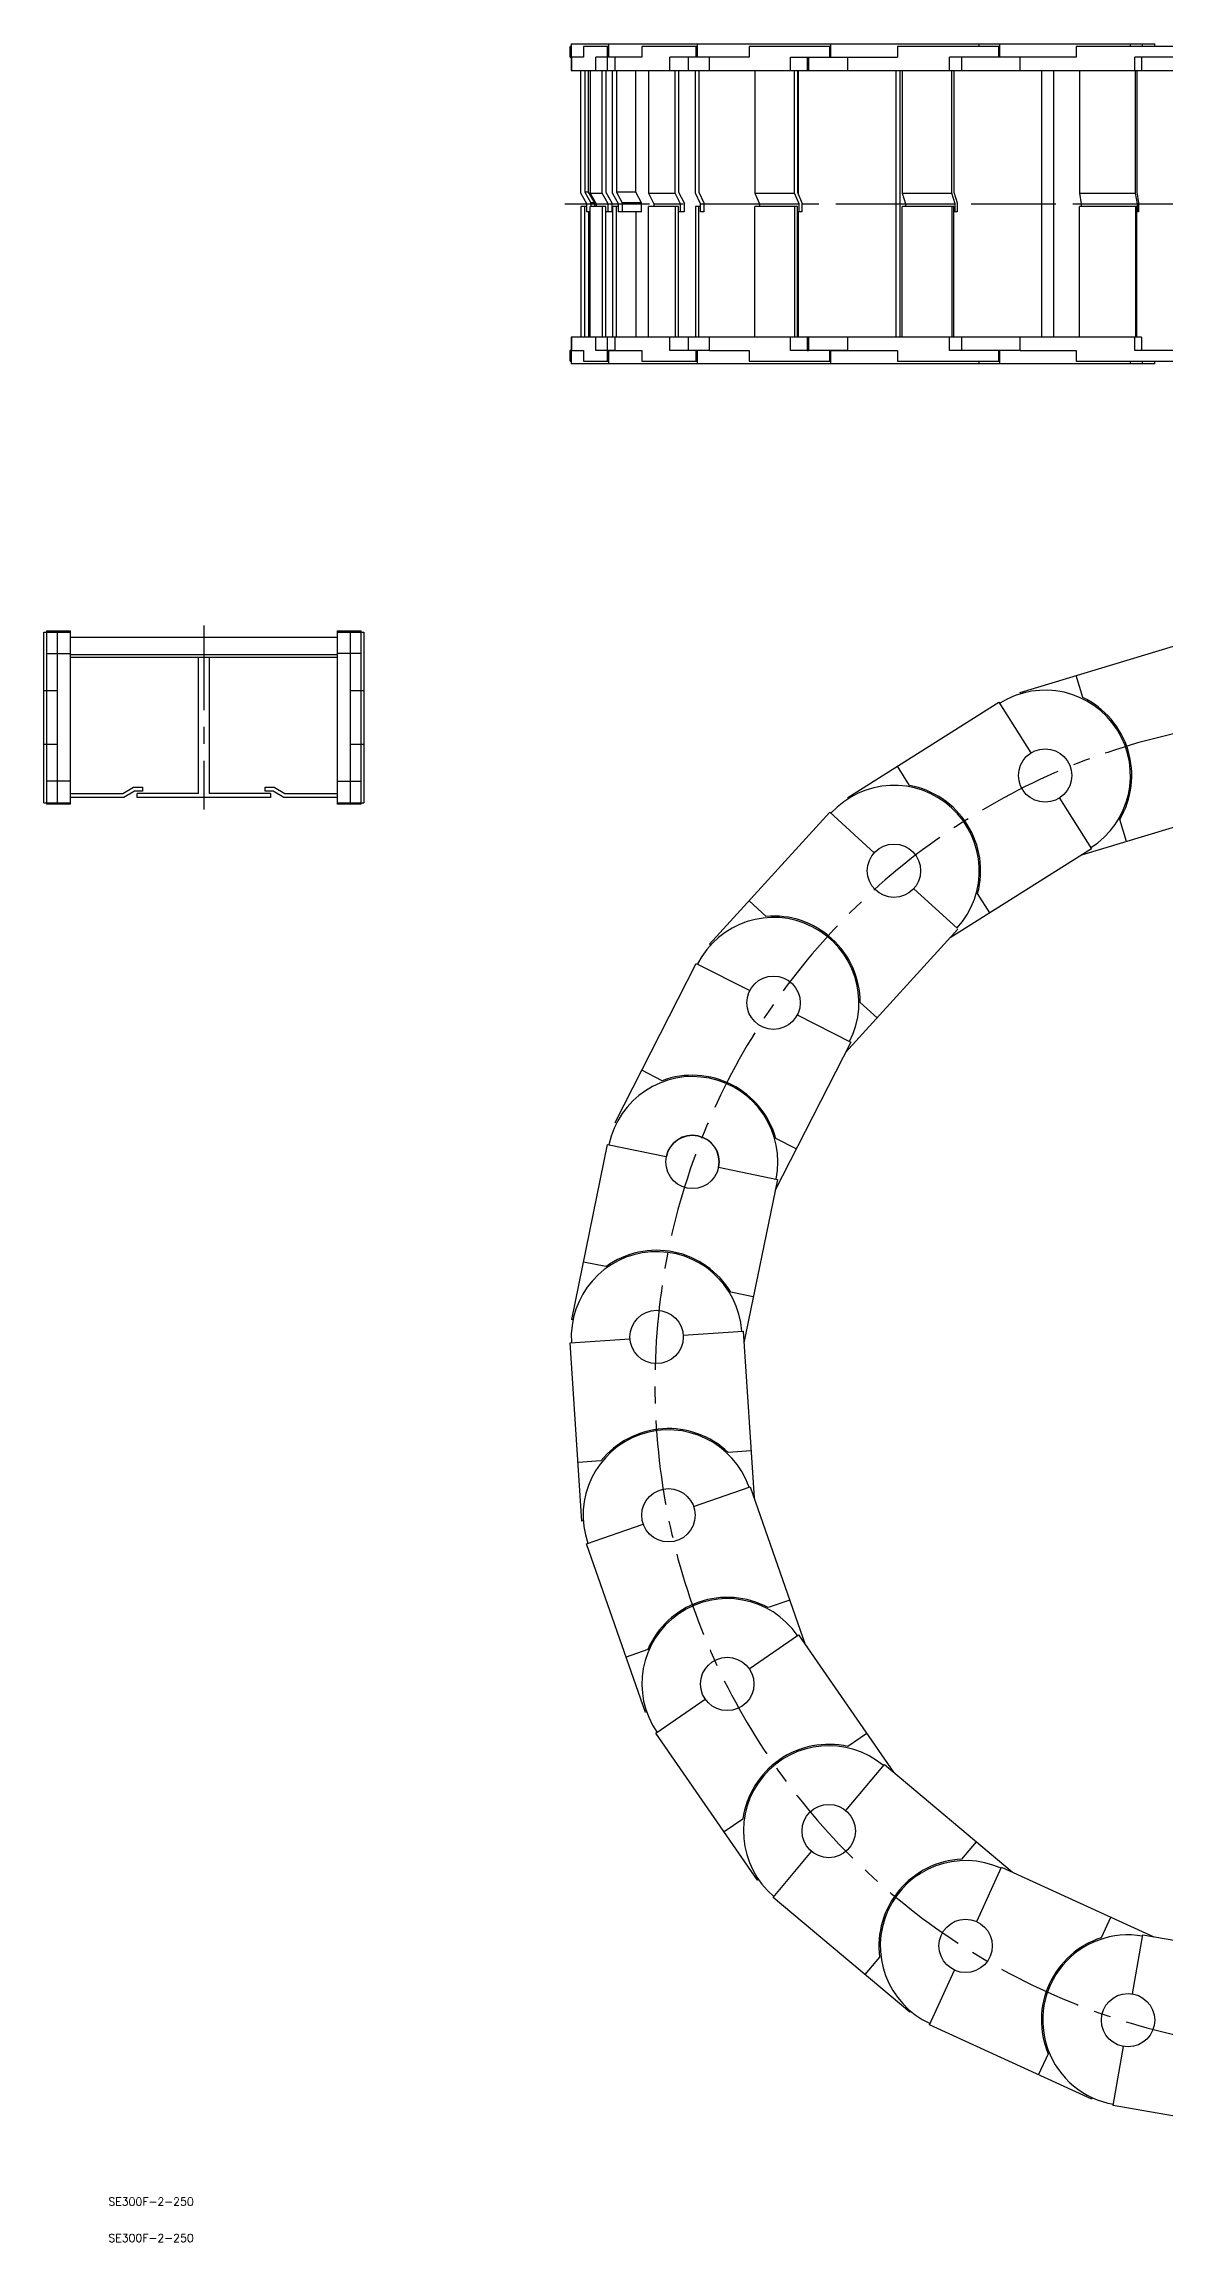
# Model space of a CAD drawing. Extents: x -197 to 995, y -704 to 120.
# Drawn here: x -197 to 223, y -704 to 120 of the extents above; entities that cross this region are included whole.
import ezdxf

# ---------------------------------------------------------------- set-up
doc = ezdxf.new("R2010")
doc.units = 0
doc.linetypes.add('CENTER', pattern=[50.8, 31.75, -6.35, 6.35, -6.35])
doc.layers.get('0').update_dxf_attribs({"linetype": 'CONTINUOUS'})
doc.layers.add('CENTER', color=1, linetype='CONTINUOUS')
doc.styles.get("Standard").update_dxf_attribs({"font": 'txt.shx', "height": 3, "bigfont": 'bigfont.shx'})

# ---------------------------------------------------------------- blocks, each defined once
blk = doc.blocks.new('*U2')
at = {"color": 7, "linetype": 'CONTINUOUS'}
blk.add_text('SE300F-2-250', height=3, dxfattribs=at).set_placement((-173.17, -690.53))
blk = doc.blocks.new('*U3')
at = {"color": 7, "linetype": 'CONTINUOUS'}
blk.add_text('SE300F-2-250', height=3, dxfattribs=at).set_placement((-173.17, -704.2))

msp = doc.modelspace()

# ---------------------------------------------------------------- linework, layer by layer
at = {"color": 7, "linetype": 'CONTINUOUS'}
for p, q in [((0, 115), (0, 119)), ((0.43, 119), (0, 119)), ((0.43, 120), (0.43, 110)), ((0.43, 120), (219.25, 120)), ((5.01, 119), (5.01, 115)), ((14.54, 119), (5.01, 119)), ((14.05, 115), (14.05, 119)), ((14.54, 115), (14.54, 120)), ((26.92, 119), (26.92, 115)), ((47.79, 119), (26.92, 119)), ((47.34, 115), (47.34, 119)), ((47.79, 115), (47.79, 120)), ((67.13, 119), (67.13, 115)), ((97.84, 119), (67.13, 119)), ((97.47, 115), (97.47, 119)), ((97.84, 115), (97.84, 120)), ((161.11, 119), (122.77, 119)), ((122.77, 119), (122.77, 115)), ((153.47, 119), (153.47, 120)), ((160.84, 115), (160.84, 119)), ((161.11, 115), (161.11, 120)), ((189.83, 119), (189.83, 115)), ((233.05, 119), (189.83, 119)), ((210.16, 119), (210.16, 120)), ((214.73, 119), (214.73, 120)), ((219.25, 119), (219.25, 120)), ((0, 115), (0.43, 115)), ((0.43, 115), (0.59, 115)), ((0.59, 115), (0.43, 115)), ((0.43, 110), (546.26, 110)), ((0.59, 110), (0.59, 115)), ((5.01, 115), (0.59, 115)), ((3.99, 64), (3.99, 110)), ((5.49, 110), (5.49, 64.4)), ((6.95, 64.4), (6.95, 110)), ((7.56, 110), (7.56, 64)), ((26.92, 115), (9.63, 115)), ((9.63, 110), (9.63, 115)), ((11.98, 64), (11.98, 110)), ((13.45, 110), (13.45, 64.4)), ((13.89, 115), (13.89, 110)), ((15.96, 64), (15.96, 110)), ((16.93, 110), (16.93, 115)), ((17.37, 110), (17.37, 64.4)), ((24.61, 64.4), (24.61, 110)), ((29.37, 110), (29.37, 64)), ((37.35, 110), (37.35, 115)), ((67.13, 115), (37.35, 115)), ((39.36, 64), (39.36, 110)), ((40.69, 110), (40.69, 64.4)), ((44.3, 115), (44.3, 110)), ((47.02, 64), (47.02, 110)), ((48.25, 110), (48.25, 64.4)), ((52.3, 110), (52.3, 115)), ((69.31, 110), (69.31, 64)), ((82.64, 110), (82.64, 115)), ((82.64, 115), (122.77, 115)), ((84.15, 64), (84.15, 110)), ((85.25, 110), (85.25, 64.4)), ((85.7, 63.35), (85.7, 110)), ((88.97, 115), (88.97, 110)), ((89.47, 115), (89.47, 110)), ((104.15, 110), (104.15, 115)), ((122.28, 10), (122.28, 110)), ((123.62, 110), (123.62, 10)), ((124.52, 110), (124.52, 64)), ((189.83, 115), (142.23, 115)), ((142.23, 110), (142.23, 115)), ((143.14, 64), (143.14, 110)), ((143.94, 110), (143.94, 64.4)), ((146.8, 115), (146.8, 110)), ((168.77, 110), (168.77, 115)), ((176.93, 10), (176.93, 110)), ((181.26, 110), (181.26, 10)), ((191.03, 110), (191.03, 64)), ((263.11, 115), (211.85, 115)), ((211.85, 110), (211.85, 115)), ((212.09, 64), (212.09, 110)), ((212.53, 110), (212.53, 64.4)), ((214.33, 115), (214.33, 110)), ((6.29, 60), (3.99, 64)), ((3.99, 59), (3.99, 10)), ((6.29, 59), (3.99, 59)), ((5.49, 64.4), (7.79, 60.4)), ((6.95, 64.4), (5.49, 64.4)), ((5.49, 10), (5.49, 59)), ((6.29, 57), (6.29, 60)), ((9.25, 60.4), (6.95, 64.4)), ((7.56, 64), (9.82, 60)), ((7.56, 64), (11.98, 64)), ((7.56, 10), (7.56, 59)), ((13.45, 59), (7.56, 59)), ((7.79, 60.4), (7.79, 59)), ((9.25, 60.4), (7.79, 60.4)), ((9.25, 59), (9.25, 60.4)), ((9.82, 60), (9.82, 59)), ((9.82, 60), (14.24, 60)), ((14.24, 60), (11.98, 64)), ((11.98, 59), (11.98, 10)), ((13.45, 64.4), (15.71, 60.4)), ((13.45, 10), (13.45, 59)), ((14.24, 57), (14.24, 60)), ((15.71, 60.4), (15.71, 57)), ((18.14, 60), (15.96, 64)), ((15.96, 59), (15.96, 10)), ((18.14, 59), (15.96, 59)), ((24.61, 64.4), (17.37, 64.4)), ((17.37, 64.4), (19.55, 60.4)), ((17.37, 10), (17.37, 59)), ((18.14, 57), (18.14, 60)), ((19.55, 60.4), (19.55, 57)), ((26.79, 60.4), (19.55, 60.4)), ((26.79, 60.4), (24.61, 64.4)), ((26.79, 57), (26.79, 60.4)), ((29.37, 64), (31.43, 60)), ((29.37, 64), (39.36, 64)), ((29.37, 10), (29.37, 59)), ((40.69, 59), (29.37, 59)), ((31.43, 60), (41.41, 60)), ((31.43, 60), (31.43, 59)), ((41.41, 60), (39.36, 64)), ((39.36, 59), (39.36, 10)), ((40.69, 64.4), (42.75, 60.4)), ((40.69, 10), (40.69, 59)), ((41.41, 57), (41.41, 60)), ((42.75, 60.4), (42.75, 57)), ((48.92, 60), (47.02, 64)), ((47.02, 59), (47.02, 10)), ((48.92, 59), (47.02, 59)), ((48.25, 64.4), (50.15, 60.4)), ((48.25, 10), (48.25, 59)), ((48.92, 57), (48.92, 60)), ((50.15, 60.4), (50.15, 57)), ((69.31, 64), (71.02, 60)), ((69.31, 64), (84.15, 64)), ((69.31, 10), (69.31, 59)), ((85.25, 59), (69.31, 59)), ((71.02, 60), (85.85, 60)), ((71.02, 60), (71.02, 59)), ((85.85, 60), (84.15, 64)), ((84.15, 59), (84.15, 10)), ((85.25, 64.4), (86.96, 60.4)), ((85.25, 10), (85.25, 59)), ((85.85, 57), (85.85, 60)), ((86.96, 60.4), (86.96, 57)), ((124.52, 64), (125.75, 60)), ((124.52, 64), (143.14, 64)), ((143.94, 59), (124.52, 59)), ((124.52, 10), (124.52, 59)), ((125.75, 60), (144.37, 60)), ((125.75, 60), (125.75, 59)), ((144.37, 60), (143.14, 64)), ((143.14, 59), (143.14, 10)), ((143.94, 64.4), (145.17, 60.4)), ((143.94, 10), (143.94, 59)), ((144.37, 57), (144.37, 60)), ((145.17, 60.4), (145.17, 57)), ((191.03, 64), (191.7, 60)), ((191.03, 64), (212.09, 64)), ((191.03, 10), (191.03, 59)), ((212.53, 59), (191.03, 59)), ((191.7, 60), (212.76, 60)), ((191.7, 60), (191.7, 59)), ((212.76, 60), (212.09, 64)), ((212.09, 59), (212.09, 10)), ((212.53, 64.4), (213.19, 60.4)), ((212.53, 10), (212.53, 59)), ((212.76, 57), (212.76, 60)), ((213.19, 60.4), (213.19, 57)), ((7.56, 57), (6.29, 57)), ((6.95, 57), (6.95, 10)), ((15.71, 57), (13.45, 57)), ((26.79, 57), (18.14, 57)), ((24.61, 57), (24.61, 10)), ((42.75, 57), (40.69, 57)), ((50.15, 57), (48.92, 57)), ((86.96, 57), (85.25, 57)), ((85.7, 10), (85.7, 57)), ((145.17, 57), (143.94, 57)), ((213.19, 57), (212.53, 57)), ((0.43, 10), (0.43, 5)), ((214.33, 10), (0.43, 10)), ((0.59, 5), (0.59, 10)), ((9.63, 5), (9.63, 10)), ((13.89, 10), (13.89, 5)), ((16.93, 5), (16.93, 10)), ((37.35, 5), (37.35, 10)), ((44.3, 10), (44.3, 5)), ((52.3, 5), (52.3, 10)), ((82.64, 5), (82.64, 10)), ((88.97, 10), (88.97, 5)), ((89.47, 10), (89.47, 5)), ((104.15, 5), (104.15, 10)), ((142.23, 5), (142.23, 10)), ((146.8, 10), (146.8, 5)), ((168.77, 5), (168.77, 10)), ((211.85, 5), (211.85, 10)), ((214.33, 10), (214.33, 5)), ((0, 1), (0, 5)), ((0.43, 5), (0, 5)), ((0, 1), (0.43, 1)), ((0.43, 5), (0.43, 0)), ((0.43, 5), (0.59, 5)), ((14.54, 0), (0.43, 0)), ((0.59, 5), (5.01, 5)), ((14.54, 0), (4.88, 0)), ((5.01, 5), (5.01, 1)), ((5.01, 1), (14.05, 1)), ((14.05, 5), (9.63, 5)), ((14.05, 1), (14.05, 5)), ((14.05, 5), (16.93, 5)), ((14.54, 5), (14.05, 5)), ((14.05, 1), (14.54, 1)), ((14.54, 1), (14.54, 5)), ((16.93, 5), (14.54, 5)), ((14.54, 0), (14.54, 1)), ((153.47, 0), (14.54, 0)), ((47.79, 0), (14.54, 0)), ((16.93, 5), (26.92, 5)), ((26.92, 5), (26.92, 1)), ((26.92, 1), (47.34, 1)), ((47.34, 5), (37.35, 5)), ((47.34, 1), (47.34, 5)), ((47.79, 5), (47.34, 5)), ((47.34, 1), (47.79, 1)), ((47.79, 1), (47.79, 5)), ((52.3, 5), (47.79, 5)), ((47.79, 0), (47.79, 1)), ((52.3, 5), (67.13, 5)), ((67.13, 5), (67.13, 1)), ((67.13, 1), (97.47, 1)), ((97.47, 5), (82.64, 5)), ((88.97, 5), (89.47, 5)), ((97.47, 1), (97.47, 5)), ((97.84, 5), (97.47, 5)), ((97.47, 5), (104.15, 5)), ((97.47, 1), (97.84, 1)), ((97.84, 1), (97.84, 5)), ((104.15, 5), (97.84, 5)), ((97.84, 0), (97.84, 1)), ((104.15, 5), (122.77, 5)), ((122.77, 5), (122.77, 1)), ((122.77, 1), (160.84, 1)), ((160.84, 5), (142.23, 5)), ((153.47, 0), (153.47, 1)), ((210.16, 0), (153.47, 0)), ((160.84, 1), (160.84, 5)), ((161.11, 5), (160.84, 5)), ((160.84, 1), (161.11, 1)), ((161.11, 1), (161.11, 5)), ((168.77, 5), (161.11, 5)), ((161.11, 0), (161.11, 1)), ((168.77, 5), (189.83, 5)), ((189.83, 5), (189.83, 1)), ((189.83, 1), (232.91, 1)), ((210.16, 0), (210.16, 1)), ((214.73, 0), (210.16, 0)), ((214.73, 0), (210.16, 0)), ((232.91, 5), (211.85, 5)), ((214.73, 0), (214.73, 1)), ((219.25, 0), (214.76, 0)), ((219.25, 0), (219.25, 1)), ((-197.33, -164.5), (-197.33, -100.5)), ((-197.33, -100.5), (-187.33, -100.5)), ((-196.33, -100), (-187.33, -100)), ((-196.33, -100), (-196.33, -165)), ((-192.33, -100), (-192.33, -165)), ((-192.33, -100.5), (-192.33, -164.5)), ((-192.33, -100.5), (-192.33, -100.5)), ((-187.33, -165), (-187.33, -100)), ((-87.33, -102.5), (-187.33, -102.5)), ((-87.33, -100), (-87.33, -165)), ((-87.33, -100), (-78.33, -100)), ((-87.33, -100.5), (-77.33, -100.5)), ((-82.34, -164.5), (-82.34, -100.5)), ((-82.34, -100.5), (-82.33, -100.5)), ((-82.33, -165), (-82.33, -100)), ((-78.33, -165), (-78.33, -100)), ((-77.33, -100.5), (-77.33, -164.5)), ((168.77, -123.2), (232.91, -103.83)), ((-196.33, -108.58), (-187.33, -108.58)), ((-87.33, -109.05), (-187.33, -109.05)), ((-87.33, -110), (-187.33, -110)), ((-139.33, -161), (-139.33, -110)), ((-135.33, -110), (-135.33, -161)), ((-78.33, -108.58), (-87.33, -108.58)), ((-192.33, -122.5), (-197.33, -122.5)), ((-192.33, -122.51), (-192.33, -122.51)), ((-82.34, -122.51), (-82.33, -122.51)), ((-77.33, -122.5), (-82.33, -122.5)), ((168.91, -123.67), (168.77, -123.2)), ((192.31, -125.05), (189.83, -116.84)), ((104.15, -162.52), (160.84, -126.81)), ((160.84, -126.81), (172.84, -145.85)), ((-197.33, -142.5), (-192.33, -142.5)), ((-196.33, -142.5), (-196.33, -156.42)), ((-192.33, -142.49), (-192.33, -142.49)), ((-82.33, -142.49), (-82.34, -142.49)), ((-82.33, -142.5), (-77.33, -142.5)), ((-187.33, -156.42), (-196.33, -156.42)), ((-87.33, -156.42), (-78.33, -156.42)), ((127.34, -158.05), (122.77, -150.79)), ((-197.33, -164.5), (-187.33, -164.5)), ((-192.33, -164.5), (-192.33, -164.5)), ((-187.33, -161), (-167.73, -161)), ((-167.33, -162.5), (-187.33, -162.5)), ((-167.73, -161), (-163.73, -158.69)), ((-163.33, -160.19), (-167.33, -162.5)), ((-163.73, -158.69), (-160.33, -158.69)), ((-160.33, -160.19), (-163.33, -160.19)), ((-139.33, -161), (-162.33, -161)), ((-162.33, -162.5), (-162.33, -161)), ((-112.33, -162.5), (-162.33, -162.5)), ((-160.33, -158.69), (-160.33, -160.19)), ((-112.33, -161), (-135.33, -161)), ((-114.33, -158.69), (-110.93, -158.69)), ((-114.33, -160.19), (-114.33, -158.69)), ((-111.33, -160.19), (-114.33, -160.19)), ((-112.33, -161), (-112.33, -162.5)), ((-107.33, -162.5), (-111.33, -160.19)), ((-110.93, -158.69), (-106.93, -161)), ((-87.33, -162.5), (-107.33, -162.5)), ((-106.93, -161), (-87.33, -161)), ((-87.33, -164.5), (-77.33, -164.5)), ((-82.33, -164.5), (-82.34, -164.5)), ((104.42, -162.94), (104.15, -162.52)), ((183.49, -162.77), (195.49, -181.81)), ((-187.33, -165), (-196.33, -165)), ((-78.33, -165), (-87.33, -165)), ((52.3, -217.58), (97.47, -168.1)), ((97.47, -168.1), (114.09, -183.27)), ((251.7, -166.05), (191.77, -184.15)), ((208.62, -179.06), (206.14, -170.85)), ((195.49, -181.81), (142.51, -215.17)), ((128.86, -196.76), (145.11, -211.59)), ((73.47, -207.12), (67.13, -201.34)), ((157.41, -205.79), (152.84, -198.53)), ((145.47, -211.93), (103.26, -258.16)), ((52.67, -217.92), (52.3, -217.58)), ((16.93, -284.45), (47.34, -224.75)), ((47.34, -224.75), (67.39, -234.96)), ((85.21, -244.04), (105.26, -254.25)), ((115.13, -245.16), (108.8, -239.38)), ((105.26, -254.25), (76.84, -310.03)), ((34.56, -268.74), (26.92, -264.84)), ((17.38, -284.67), (16.93, -284.45)), ((0.59, -358.3), (14.05, -292.67)), ((14.05, -292.67), (36.09, -297.19)), ((84.83, -294.35), (77.19, -290.45)), ((55.69, -301.21), (77.73, -305.73)), ((77.73, -305.73), (65.15, -367.06)), ((13.41, -338.47), (5.01, -336.75)), ((68.69, -349.81), (60.28, -348.09)), ((1.08, -358.4), (0.59, -358.3)), ((0, -366.99), (22.45, -365.5)), ((4.45, -433.84), (0, -366.99)), ((42.41, -364.17), (64.86, -362.67)), ((64.86, -362.67), (69.02, -425.14)), ((11.55, -411.32), (2.99, -411.89)), ((67.85, -407.57), (59.29, -408.14)), ((46.32, -428.39), (67.57, -420.99)), ((67.57, -420.99), (88.17, -480.11)), ((4.95, -433.81), (4.45, -433.84)), ((6.19, -442.38), (27.44, -434.97)), ((28.24, -505.65), (6.19, -442.38)), ((82.38, -463.48), (74.28, -466.31)), ((67.16, -489.27), (85.68, -476.49)), ((85.68, -476.49), (121.24, -528.01)), ((29.1, -482.05), (21, -484.87)), ((32.18, -513.41), (50.7, -500.63)), ((28.71, -505.48), (28.24, -505.65)), ((70.24, -568.55), (32.18, -513.41)), ((111.24, -513.53), (104.18, -518.4)), ((103.41, -542.43), (117.87, -525.19)), ((117.87, -525.19), (165.84, -565.42)), ((64.8, -545.58), (57.74, -550.45)), ((76.1, -574.99), (90.56, -557.75)), ((152.35, -554.11), (146.84, -560.68)), ((70.65, -568.27), (70.24, -568.55)), ((152.48, -584.05), (161.84, -563.59)), ((161.84, -563.59), (218.96, -589.72)), ((127.44, -618.05), (76.1, -574.99)), ((202.77, -582.31), (199.2, -590.11)), ((210.96, -611.17), (214.82, -589)), ((214.82, -589), (278.07, -600)), ((116.1, -597.34), (110.58, -603.91)), ((134.8, -622.7), (144.16, -602.24)), ((127.76, -617.66), (127.44, -618.05)), ((195.73, -650.57), (134.8, -622.7)), ((179.29, -633.62), (175.72, -641.42)), ((203.68, -653.04), (207.54, -630.87)), ((195.94, -650.12), (195.73, -650.57)), ((269.69, -664.52), (203.68, -653.04))]:
    msp.add_line(p, q, dxfattribs=at)
for centre in [(178.16, -154.31), (121.47, -190.02), (76.3, -239.5), (45.89, -299.2), (45.89, -299.2), (32.43, -364.83), (36.88, -431.68), (58.93, -494.95), (96.99, -550.09), (148.32, -593.15), (209.25, -621.02)]:
    msp.add_circle(centre, 10, dxfattribs=at)
for centre, radius, start, end in [((178.16, -154.31), 32, 302.20429, 122.20428), ((178.16, -154.31), 32.5, 329.40635, 64.19902), ((121.47, -190.02), 32, 317.60588, 137.60588), ((121.47, -190.02), 32.5, 344.80795, 79.60062), ((76.3, -239.5), 32, 333.00748, 153.00748), ((76.3, -239.5), 32.5, 0.20955, 95.00221), ((45.89, -299.2), 32, 348.40908, 168.40908), ((45.89, -299.2), 32.5, 15.61115, 110.40381), ((45.89, -299.2), 10, 348.40908, 168.40908), ((45.89, -299.2), 10, 348.40908, 168.40908), ((32.43, -364.83), 32, 3.81067, 183.81067), ((32.43, -364.83), 32.5, 31.01274, 125.80541), ((36.88, -431.68), 32, 19.21227, 199.21227), ((36.88, -431.68), 32.5, 46.41434, 141.20701), ((58.93, -494.95), 32, 34.61387, 214.61387), ((58.93, -494.95), 32.5, 61.81594, 156.6086), ((96.99, -550.09), 32.5, 77.21754, 172.0102), ((96.99, -550.09), 32, 50.01547, 230.01547), ((148.32, -593.15), 32.5, 92.61913, 187.4118), ((148.32, -593.15), 32, 65.41706, 245.41706), ((209.25, -621.02), 32.5, 108.02073, 202.8134), ((209.25, -621.02), 32, 80.1326, 260.1326)]:
    msp.add_arc(centre, radius, start, end, dxfattribs=at)
at = {"layer": 'CENTER', "color": 1, "linetype": 'CENTER'}
for p, q in [((-2, 60), (706.26, 60)), ((-137.33, -98), (-137.33, -167))]:
    msp.add_line(p, q, dxfattribs=at)
msp.add_arc((281.8, -382.5), 250, 90, 270, dxfattribs=at)

# ---------------------------------------------------------------- block references
at = {"color": 7, "linetype": 'CONTINUOUS'}
for name in ['*U2', '*U3']:
    msp.add_blockref(name, (0, 0), dxfattribs=at)

doc.saveas('drawing.dxf')
